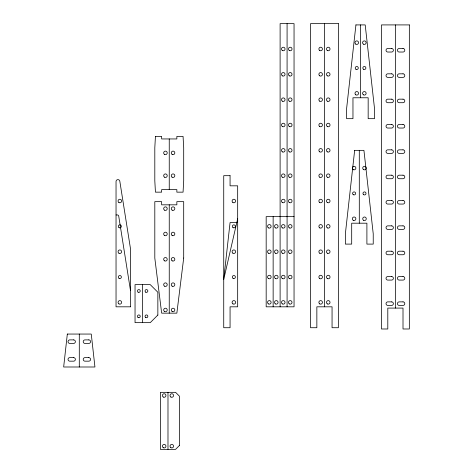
<?xml version="1.0" encoding="UTF-8"?>
<svg xmlns="http://www.w3.org/2000/svg" width="473" height="473" viewBox="0 0 473 473"><rect width="100%" height="100%" fill="white"/><g stroke="black" fill="none" stroke-linecap="round" stroke-linejoin="round"><path stroke-width="0.71" d="M237.671 218.763L223.729 279.437L230.067 222.564L237.671 222.564M116.039 214.961L117.458 214.961A1.265 1.265 0 0 1 118.711 216.031L130.483 290.517M294.046 216.652L266.175 216.652L266.175 306.817L294.046 306.817L294.046 23.65L280.111 23.65L280.111 306.817M395.404 24.915L395.404 308.083M360.562 24.915L360.562 97.769M359.297 150.349L359.297 223.197M324.454 23.65L324.454 306.817M287.081 23.65L287.081 306.817M273.146 216.652L273.146 306.817M169.251 138.944L169.251 189.62M169.251 204.827L169.251 313.15M167.986 392.336L167.986 449.35M142.645 284.645L142.645 322.651M79.298 334.056L79.298 366.995M155.44 136.407L154.807 147.812L154.807 180.751L155.44 192.156L161.648 192.156L161.648 189.62L176.855 189.62L176.855 192.156L183.063 192.156L183.695 180.751L183.695 147.812L183.063 136.407L176.855 136.407L176.855 138.944L161.648 138.944L161.648 136.407L155.44 136.407M67.326 334.056L63.66 366.995L94.937 366.995L91.265 334.056L67.326 334.056M355.927 24.915L346.626 108.4L346.626 118.67L352.964 118.67L352.964 97.769L368.165 97.769L368.165 118.67L374.498 118.67L374.498 108.4L365.203 24.915L355.927 24.915M354.655 150.349L345.361 233.828L345.361 244.103L351.693 244.103L351.693 223.197L366.9 223.197L366.9 244.103L373.232 244.103L373.232 233.828L363.932 150.349L354.655 150.349M183.695 258.039L176.855 313.15L161.648 313.15L154.807 258.039L154.807 201.658L161.648 201.658L161.648 204.827L176.855 204.827L176.855 201.658L183.695 201.658L183.695 258.039M157.852 315.053L150.248 322.651L135.042 322.651L135.042 284.645L150.248 284.645L157.852 292.249L157.852 315.053M179.385 445.548L175.589 449.35L160.382 449.35L160.382 392.336L175.589 392.336L179.385 396.138L179.385 445.548M338.39 23.65L310.519 23.65L310.519 327.724L316.851 327.724L316.851 306.817L332.058 306.817L332.058 327.724L338.39 327.724L338.39 23.65M409.34 24.915L381.469 24.915L381.469 328.989L387.801 328.989L387.801 308.083L403.008 308.083L403.008 328.989L409.34 328.989L409.34 24.915M391.603 48.483L387.801 48.483A1.774 1.774 0 0 0 386.027 50.256A1.774 1.774 0 0 0 387.801 52.03L391.603 52.03A1.774 1.774 0 0 0 393.376 50.256A1.774 1.774 0 0 0 391.603 48.483M403.008 48.483L399.206 48.483A1.774 1.774 0 0 0 397.432 50.256A1.774 1.774 0 0 0 399.206 52.03L403.008 52.03A1.774 1.774 0 0 0 404.782 50.256A1.774 1.774 0 0 0 403.008 48.483M391.603 73.823L387.801 73.823A1.774 1.774 0 0 0 386.027 75.597A1.774 1.774 0 0 0 387.801 77.371L391.603 77.371A1.774 1.774 0 0 0 393.376 75.597A1.774 1.774 0 0 0 391.603 73.823M403.008 73.823L399.206 73.823A1.774 1.774 0 0 0 397.432 75.597A1.774 1.774 0 0 0 399.206 77.371L403.008 77.371A1.774 1.774 0 0 0 404.782 75.597A1.774 1.774 0 0 0 403.008 73.823M391.603 99.159L387.801 99.159A1.774 1.774 0 0 0 386.027 100.932A1.774 1.774 0 0 0 387.801 102.706L391.603 102.706A1.774 1.774 0 0 0 393.376 100.932A1.774 1.774 0 0 0 391.603 99.159M403.008 99.159L399.206 99.159A1.774 1.774 0 0 0 397.432 100.932A1.774 1.774 0 0 0 399.206 102.706L403.008 102.706A1.774 1.774 0 0 0 404.782 100.932A1.774 1.774 0 0 0 403.008 99.159M391.603 124.5L387.801 124.5A1.774 1.774 0 0 0 386.027 126.273A1.774 1.774 0 0 0 387.801 128.047L391.603 128.047A1.774 1.774 0 0 0 393.376 126.273A1.774 1.774 0 0 0 391.603 124.5M403.008 124.5L399.206 124.5A1.774 1.774 0 0 0 397.432 126.273A1.774 1.774 0 0 0 399.206 128.047L403.008 128.047A1.774 1.774 0 0 0 404.782 126.273A1.774 1.774 0 0 0 403.008 124.5M391.603 149.84L387.801 149.84A1.774 1.774 0 0 0 386.027 151.614A1.774 1.774 0 0 0 387.801 153.388L391.603 153.388A1.774 1.774 0 0 0 393.376 151.614A1.774 1.774 0 0 0 391.603 149.84M403.008 149.84L399.206 149.84A1.774 1.774 0 0 0 397.432 151.614A1.774 1.774 0 0 0 399.206 153.388L403.008 153.388A1.774 1.774 0 0 0 404.782 151.614A1.774 1.774 0 0 0 403.008 149.84M391.603 175.181L387.801 175.181A1.774 1.774 0 0 0 386.027 176.955A1.774 1.774 0 0 0 387.801 178.729L391.603 178.729A1.774 1.774 0 0 0 393.376 176.955A1.774 1.774 0 0 0 391.603 175.181M403.008 175.181L399.206 175.181A1.774 1.774 0 0 0 397.432 176.955A1.774 1.774 0 0 0 399.206 178.729L403.008 178.729A1.774 1.774 0 0 0 404.782 176.955A1.774 1.774 0 0 0 403.008 175.181M230.067 175.684L223.729 175.684L223.729 327.724L230.067 327.724L230.067 306.817L237.671 306.817L237.671 185.824L230.067 185.824L230.067 175.684M391.603 200.517L387.801 200.517A1.774 1.774 0 0 0 386.027 202.29A1.774 1.774 0 0 0 387.801 204.064L391.603 204.064A1.774 1.774 0 0 0 393.376 202.29A1.774 1.774 0 0 0 391.603 200.517M403.008 200.517L399.206 200.517A1.774 1.774 0 0 0 397.432 202.29A1.774 1.774 0 0 0 399.206 204.064L403.008 204.064A1.774 1.774 0 0 0 404.782 202.29A1.774 1.774 0 0 0 403.008 200.517M391.603 225.858L387.801 225.858A1.774 1.774 0 0 0 386.027 227.631A1.774 1.774 0 0 0 387.801 229.405L391.603 229.405A1.774 1.774 0 0 0 393.376 227.631A1.774 1.774 0 0 0 391.603 225.858M403.008 225.858L399.206 225.858A1.774 1.774 0 0 0 397.432 227.631A1.774 1.774 0 0 0 399.206 229.405L403.008 229.405A1.774 1.774 0 0 0 404.782 227.631A1.774 1.774 0 0 0 403.008 225.858M391.603 251.198L387.801 251.198A1.774 1.774 0 0 0 386.027 252.972A1.774 1.774 0 0 0 387.801 254.746L391.603 254.746A1.774 1.774 0 0 0 393.376 252.972A1.774 1.774 0 0 0 391.603 251.198M403.008 251.198L399.206 251.198A1.774 1.774 0 0 0 397.432 252.972A1.774 1.774 0 0 0 399.206 254.746L403.008 254.746A1.774 1.774 0 0 0 404.782 252.972A1.774 1.774 0 0 0 403.008 251.198M391.603 276.534L387.801 276.534A1.774 1.774 0 0 0 386.027 278.307A1.774 1.774 0 0 0 387.801 280.081L391.603 280.081A1.774 1.774 0 0 0 393.376 278.307A1.774 1.774 0 0 0 391.603 276.534M403.008 276.534L399.206 276.534A1.774 1.774 0 0 0 397.432 278.307A1.774 1.774 0 0 0 399.206 280.081L403.008 280.081A1.774 1.774 0 0 0 404.782 278.307A1.774 1.774 0 0 0 403.008 276.534M391.603 301.875L387.801 301.875A1.774 1.774 0 0 0 386.027 303.648A1.774 1.774 0 0 0 387.801 305.422L391.603 305.422A1.774 1.774 0 0 0 393.376 303.648A1.774 1.774 0 0 0 391.603 301.875M403.008 301.875L399.206 301.875A1.774 1.774 0 0 0 397.432 303.648A1.774 1.774 0 0 0 399.206 305.422L403.008 305.422A1.774 1.774 0 0 0 404.782 303.648A1.774 1.774 0 0 0 403.008 301.875M130.483 306.817L116.039 306.817L116.039 181.52A1.898 1.898 0 0 1 117.789 179.628A1.898 1.898 0 0 1 119.817 181.224L130.483 248.703L130.483 306.817M73.599 339.886L69.797 339.886A1.774 1.774 0 0 0 68.023 341.66A1.774 1.774 0 0 0 69.797 343.433L73.599 343.433A1.774 1.774 0 0 0 75.373 341.66A1.774 1.774 0 0 0 73.599 339.886M88.8 339.886L84.998 339.886A1.774 1.774 0 0 0 83.224 341.66A1.774 1.774 0 0 0 84.998 343.433L88.8 343.433A1.774 1.774 0 0 0 90.574 341.66A1.774 1.774 0 0 0 88.8 339.886M73.599 357.623L69.797 357.623A1.774 1.774 0 0 0 68.023 359.397A1.774 1.774 0 0 0 69.797 361.171L73.599 361.171A1.774 1.774 0 0 0 75.373 359.397A1.774 1.774 0 0 0 73.599 357.623M88.8 357.623L84.998 357.623A1.774 1.774 0 0 0 83.224 359.397A1.774 1.774 0 0 0 84.998 361.171L88.8 361.171A1.774 1.774 0 0 0 90.574 359.397A1.774 1.774 0 0 0 88.8 357.623M327.369 303.92A1.774 1.774 0 0 0 330.03 302.383A1.774 1.774 0 0 0 327.369 300.846A1.774 1.774 0 0 0 327.369 303.92M327.263 50.457A1.774 1.774 0 0 0 330.024 49.115A1.774 1.774 0 0 0 327.482 47.395A1.774 1.774 0 0 0 327.263 50.457M353.213 169.618A1.774 1.774 0 0 0 355.873 168.086A1.774 1.774 0 0 0 353.213 166.549A1.774 1.774 0 0 0 353.213 169.618M353.248 194.681A1.52 1.52 0 0 0 355.619 193.534A1.52 1.52 0 0 0 353.437 192.056A1.52 1.52 0 0 0 353.248 194.681M353.213 220.3A1.774 1.774 0 0 0 355.873 218.763A1.774 1.774 0 0 0 353.213 217.225A1.774 1.774 0 0 0 353.213 220.3M363.607 220.3A1.774 1.774 0 0 0 366.268 218.763A1.774 1.774 0 0 0 363.607 217.225A1.774 1.774 0 0 0 363.607 220.3M363.636 194.681A1.52 1.52 0 0 0 366.007 193.534A1.52 1.52 0 0 0 363.826 192.056A1.52 1.52 0 0 0 363.636 194.681M363.607 169.618A1.774 1.774 0 0 0 366.268 168.086A1.774 1.774 0 0 0 363.607 166.549A1.774 1.774 0 0 0 363.607 169.618M355.767 94.801A1.774 1.774 0 0 0 358.534 93.459A1.774 1.774 0 0 0 355.986 91.738A1.774 1.774 0 0 0 355.767 94.801M356.003 69.312A1.52 1.52 0 0 0 358.286 67.994A1.52 1.52 0 0 0 356.003 66.675A1.52 1.52 0 0 0 356.003 69.312M355.767 44.125A1.774 1.774 0 0 0 358.534 42.783A1.774 1.774 0 0 0 355.986 41.056A1.774 1.774 0 0 0 355.767 44.125M363.37 44.125A1.774 1.774 0 0 0 366.132 42.783A1.774 1.774 0 0 0 363.589 41.056A1.774 1.774 0 0 0 363.37 44.125M363.512 69.253A1.52 1.52 0 0 0 365.883 68.1A1.52 1.52 0 0 0 363.702 66.628A1.52 1.52 0 0 0 363.512 69.253M363.37 94.801A1.774 1.774 0 0 0 366.132 93.459A1.774 1.774 0 0 0 363.589 91.738A1.774 1.774 0 0 0 363.37 94.801M327.263 278.514A1.774 1.774 0 0 0 330.024 277.172A1.774 1.774 0 0 0 327.482 275.446A1.774 1.774 0 0 0 327.263 278.514M327.369 253.238A1.774 1.774 0 0 0 330.03 251.701A1.774 1.774 0 0 0 327.369 250.17A1.774 1.774 0 0 0 327.369 253.238M327.369 227.903A1.774 1.774 0 0 0 330.03 226.366A1.774 1.774 0 0 0 327.369 224.829A1.774 1.774 0 0 0 327.369 227.903M327.369 202.562A1.774 1.774 0 0 0 330.03 201.025A1.774 1.774 0 0 0 327.369 199.488A1.774 1.774 0 0 0 327.369 202.562M327.369 177.221A1.774 1.774 0 0 0 330.03 175.684A1.774 1.774 0 0 0 327.369 174.147A1.774 1.774 0 0 0 327.369 177.221M327.263 151.815A1.774 1.774 0 0 0 330.024 150.473A1.774 1.774 0 0 0 327.482 148.753A1.774 1.774 0 0 0 327.263 151.815M327.263 126.474A1.774 1.774 0 0 0 330.024 125.132A1.774 1.774 0 0 0 327.482 123.412A1.774 1.774 0 0 0 327.263 126.474M327.263 101.139A1.774 1.774 0 0 0 330.024 99.797A1.774 1.774 0 0 0 327.482 98.071A1.774 1.774 0 0 0 327.263 101.139M327.263 75.798A1.774 1.774 0 0 0 330.024 74.456A1.774 1.774 0 0 0 327.482 72.736A1.774 1.774 0 0 0 327.263 75.798M319.766 303.92A1.774 1.774 0 0 0 322.426 302.383A1.774 1.774 0 0 0 319.766 300.846A1.774 1.774 0 0 0 319.766 303.92M319.659 50.457A1.774 1.774 0 0 0 322.426 49.115A1.774 1.774 0 0 0 319.878 47.395A1.774 1.774 0 0 0 319.659 50.457M319.659 75.798A1.774 1.774 0 0 0 322.426 74.456A1.774 1.774 0 0 0 319.878 72.736A1.774 1.774 0 0 0 319.659 75.798M319.659 101.139A1.774 1.774 0 0 0 322.426 99.797A1.774 1.774 0 0 0 319.878 98.071A1.774 1.774 0 0 0 319.659 101.139M319.659 126.474A1.774 1.774 0 0 0 322.426 125.132A1.774 1.774 0 0 0 319.878 123.412A1.774 1.774 0 0 0 319.659 126.474M319.659 151.815A1.774 1.774 0 0 0 322.426 150.473A1.774 1.774 0 0 0 319.878 148.753A1.774 1.774 0 0 0 319.659 151.815M319.766 177.221A1.774 1.774 0 0 0 322.426 175.684A1.774 1.774 0 0 0 319.766 174.147A1.774 1.774 0 0 0 319.766 177.221M319.766 202.562A1.774 1.774 0 0 0 322.426 201.025A1.774 1.774 0 0 0 319.766 199.488A1.774 1.774 0 0 0 319.766 202.562M319.766 227.903A1.774 1.774 0 0 0 322.426 226.366A1.774 1.774 0 0 0 319.766 224.829A1.774 1.774 0 0 0 319.766 227.903M319.766 253.238A1.774 1.774 0 0 0 322.426 251.701A1.774 1.774 0 0 0 319.766 250.17A1.774 1.774 0 0 0 319.766 253.238M319.659 278.514A1.774 1.774 0 0 0 322.426 277.172A1.774 1.774 0 0 0 319.878 275.446A1.774 1.774 0 0 0 319.659 278.514M232.876 253.173A1.774 1.774 0 0 0 235.637 251.831A1.774 1.774 0 0 0 233.094 250.111A1.774 1.774 0 0 0 232.876 253.173M232.876 202.491A1.774 1.774 0 0 0 235.637 201.149A1.774 1.774 0 0 0 233.094 199.429A1.774 1.774 0 0 0 232.876 202.491M233.106 227.679A1.52 1.52 0 0 0 235.388 226.366A1.52 1.52 0 0 0 233.106 225.047A1.52 1.52 0 0 0 233.106 227.679M233.106 278.361A1.52 1.52 0 0 0 235.388 277.042A1.52 1.52 0 0 0 233.106 275.724A1.52 1.52 0 0 0 233.106 278.361M232.982 303.92A1.774 1.774 0 0 0 235.643 302.383A1.774 1.774 0 0 0 232.982 300.846A1.774 1.774 0 0 0 232.982 303.92M119.078 227.679A1.52 1.52 0 0 0 121.36 226.366A1.52 1.52 0 0 0 119.078 225.047A1.52 1.52 0 0 0 119.078 227.679M118.954 202.562A1.774 1.774 0 0 0 121.614 201.025A1.774 1.774 0 0 0 118.954 199.488A1.774 1.774 0 0 0 118.954 202.562M118.954 253.238A1.774 1.774 0 0 0 121.614 251.701A1.774 1.774 0 0 0 118.954 250.17A1.774 1.774 0 0 0 118.954 253.238M118.954 303.92A1.774 1.774 0 0 0 121.614 302.383A1.774 1.774 0 0 0 118.954 300.846A1.774 1.774 0 0 0 118.954 303.92M119.078 278.361A1.52 1.52 0 0 0 121.36 277.042A1.52 1.52 0 0 0 119.078 275.724A1.52 1.52 0 0 0 119.078 278.361M268.457 227.903A1.774 1.774 0 0 0 271.118 226.366A1.774 1.774 0 0 0 268.457 224.829A1.774 1.774 0 0 0 268.457 227.903M268.351 253.173A1.774 1.774 0 0 0 271.112 251.831A1.774 1.774 0 0 0 268.569 250.111A1.774 1.774 0 0 0 268.351 253.173M268.457 278.579A1.774 1.774 0 0 0 271.118 277.042A1.774 1.774 0 0 0 268.457 275.505A1.774 1.774 0 0 0 268.457 278.579M268.457 303.92A1.774 1.774 0 0 0 271.118 302.383A1.774 1.774 0 0 0 268.457 300.846A1.774 1.774 0 0 0 268.457 303.92M275.422 303.92A1.774 1.774 0 0 0 278.083 302.383A1.774 1.774 0 0 0 275.422 300.846A1.774 1.774 0 0 0 275.422 303.92M275.422 278.579A1.774 1.774 0 0 0 278.083 277.042A1.774 1.774 0 0 0 275.422 275.505A1.774 1.774 0 0 0 275.422 278.579M275.316 253.173A1.774 1.774 0 0 0 278.083 251.831A1.774 1.774 0 0 0 275.534 250.111A1.774 1.774 0 0 0 275.316 253.173M275.422 227.903A1.774 1.774 0 0 0 278.083 226.366A1.774 1.774 0 0 0 275.422 224.829A1.774 1.774 0 0 0 275.422 227.903M282.393 303.92A1.774 1.774 0 0 0 285.053 302.383A1.774 1.774 0 0 0 282.393 300.846A1.774 1.774 0 0 0 282.393 303.92M282.393 278.579A1.774 1.774 0 0 0 285.053 277.042A1.774 1.774 0 0 0 282.393 275.505A1.774 1.774 0 0 0 282.393 278.579M282.286 253.173A1.774 1.774 0 0 0 285.048 251.831A1.774 1.774 0 0 0 282.505 250.111A1.774 1.774 0 0 0 282.286 253.173M282.393 227.903A1.774 1.774 0 0 0 285.053 226.366A1.774 1.774 0 0 0 282.393 224.829A1.774 1.774 0 0 0 282.393 227.903M282.286 202.491A1.774 1.774 0 0 0 285.048 201.149A1.774 1.774 0 0 0 282.505 199.429A1.774 1.774 0 0 0 282.286 202.491M282.286 177.156A1.774 1.774 0 0 0 285.048 175.814A1.774 1.774 0 0 0 282.505 174.088A1.774 1.774 0 0 0 282.286 177.156M282.393 151.88A1.774 1.774 0 0 0 285.053 150.349A1.774 1.774 0 0 0 282.393 148.812A1.774 1.774 0 0 0 282.393 151.88M282.393 126.545A1.774 1.774 0 0 0 285.053 125.008A1.774 1.774 0 0 0 282.393 123.471A1.774 1.774 0 0 0 282.393 126.545M282.286 101.139A1.774 1.774 0 0 0 285.048 99.797A1.774 1.774 0 0 0 282.505 98.071A1.774 1.774 0 0 0 282.286 101.139M282.393 75.863A1.774 1.774 0 0 0 285.053 74.326A1.774 1.774 0 0 0 282.393 72.795A1.774 1.774 0 0 0 282.393 75.863M282.393 50.528A1.774 1.774 0 0 0 285.053 48.991A1.774 1.774 0 0 0 282.393 47.454A1.774 1.774 0 0 0 282.393 50.528M289.358 303.92A1.774 1.774 0 0 0 292.018 302.383A1.774 1.774 0 0 0 289.358 300.846A1.774 1.774 0 0 0 289.358 303.92M289.358 278.579A1.774 1.774 0 0 0 292.018 277.042A1.774 1.774 0 0 0 289.358 275.505A1.774 1.774 0 0 0 289.358 278.579M289.251 253.173A1.774 1.774 0 0 0 292.018 251.831A1.774 1.774 0 0 0 289.47 250.111A1.774 1.774 0 0 0 289.251 253.173M289.358 227.903A1.774 1.774 0 0 0 292.018 226.366A1.774 1.774 0 0 0 289.358 224.829A1.774 1.774 0 0 0 289.358 227.903M289.251 202.491A1.774 1.774 0 0 0 292.018 201.149A1.774 1.774 0 0 0 289.47 199.429A1.774 1.774 0 0 0 289.251 202.491M289.251 177.156A1.774 1.774 0 0 0 292.018 175.814A1.774 1.774 0 0 0 289.47 174.088A1.774 1.774 0 0 0 289.251 177.156M289.358 151.88A1.774 1.774 0 0 0 292.018 150.349A1.774 1.774 0 0 0 289.358 148.812A1.774 1.774 0 0 0 289.358 151.88M289.358 126.545A1.774 1.774 0 0 0 292.018 125.008A1.774 1.774 0 0 0 289.358 123.471A1.774 1.774 0 0 0 289.358 126.545M289.251 101.139A1.774 1.774 0 0 0 292.018 99.797A1.774 1.774 0 0 0 289.47 98.071A1.774 1.774 0 0 0 289.251 101.139M289.358 75.863A1.774 1.774 0 0 0 292.018 74.326A1.774 1.774 0 0 0 289.358 72.795A1.774 1.774 0 0 0 289.358 75.863M289.358 50.528A1.774 1.774 0 0 0 292.018 48.991A1.774 1.774 0 0 0 289.358 47.454A1.774 1.774 0 0 0 289.358 50.528M164.563 154.417A1.774 1.774 0 0 0 167.223 152.88A1.774 1.774 0 0 0 164.563 151.342A1.774 1.774 0 0 0 164.563 154.417M164.456 177.156A1.774 1.774 0 0 0 167.223 175.814A1.774 1.774 0 0 0 164.675 174.088A1.774 1.774 0 0 0 164.456 177.156M172.06 177.156A1.774 1.774 0 0 0 174.821 175.814A1.774 1.774 0 0 0 172.278 174.088A1.774 1.774 0 0 0 172.06 177.156M172.166 154.417A1.774 1.774 0 0 0 174.827 152.88A1.774 1.774 0 0 0 172.166 151.342A1.774 1.774 0 0 0 172.166 154.417M164.563 235.501A1.774 1.774 0 0 0 167.223 233.964A1.774 1.774 0 0 0 164.563 232.432A1.774 1.774 0 0 0 164.563 235.501M164.563 210.166A1.774 1.774 0 0 0 167.223 208.628A1.774 1.774 0 0 0 164.563 207.091A1.774 1.774 0 0 0 164.563 210.166M172.166 210.166A1.774 1.774 0 0 0 174.827 208.628A1.774 1.774 0 0 0 172.166 207.091A1.774 1.774 0 0 0 172.166 210.166M172.166 235.501A1.774 1.774 0 0 0 174.827 233.964A1.774 1.774 0 0 0 172.166 232.432A1.774 1.774 0 0 0 172.166 235.501M145.749 317.525A1.395 1.395 0 0 0 147.842 316.319A1.395 1.395 0 0 0 145.749 315.113A1.395 1.395 0 0 0 145.749 317.525M145.749 292.184A1.395 1.395 0 0 0 147.842 290.978A1.395 1.395 0 0 0 145.749 289.772A1.395 1.395 0 0 0 145.749 292.184M138.146 292.184A1.395 1.395 0 0 0 140.239 290.978A1.395 1.395 0 0 0 138.146 289.772A1.395 1.395 0 0 0 138.146 292.184M138.063 317.472A1.395 1.395 0 0 0 140.233 316.419A1.395 1.395 0 0 0 138.234 315.065A1.395 1.395 0 0 0 138.063 317.472M164.563 311.518A1.774 1.774 0 0 0 167.223 309.986A1.774 1.774 0 0 0 164.563 308.449A1.774 1.774 0 0 0 164.563 311.518M164.563 286.183A1.774 1.774 0 0 0 167.223 284.645A1.774 1.774 0 0 0 164.563 283.108A1.774 1.774 0 0 0 164.563 286.183M164.563 260.842A1.774 1.774 0 0 0 167.223 259.305A1.774 1.774 0 0 0 164.563 257.767A1.774 1.774 0 0 0 164.563 260.842M172.166 260.842A1.774 1.774 0 0 0 174.827 259.305A1.774 1.774 0 0 0 172.166 257.767A1.774 1.774 0 0 0 172.166 260.842M172.166 286.183A1.774 1.774 0 0 0 174.827 284.645A1.774 1.774 0 0 0 172.166 283.108A1.774 1.774 0 0 0 172.166 286.183M172.166 311.518A1.774 1.774 0 0 0 174.827 309.986A1.774 1.774 0 0 0 172.166 308.449A1.774 1.774 0 0 0 172.166 311.518M163.297 447.718A1.774 1.774 0 0 0 165.958 446.181A1.774 1.774 0 0 0 163.297 444.644A1.774 1.774 0 0 0 163.297 447.718M170.901 447.718A1.774 1.774 0 0 0 173.561 446.181A1.774 1.774 0 0 0 170.901 444.644A1.774 1.774 0 0 0 170.901 447.718M170.901 397.042A1.774 1.774 0 0 0 173.561 395.505A1.774 1.774 0 0 0 170.901 393.968A1.774 1.774 0 0 0 170.901 397.042M163.297 397.042A1.774 1.774 0 0 0 165.958 395.505A1.774 1.774 0 0 0 163.297 393.968A1.774 1.774 0 0 0 163.297 397.042"/></g></svg>
